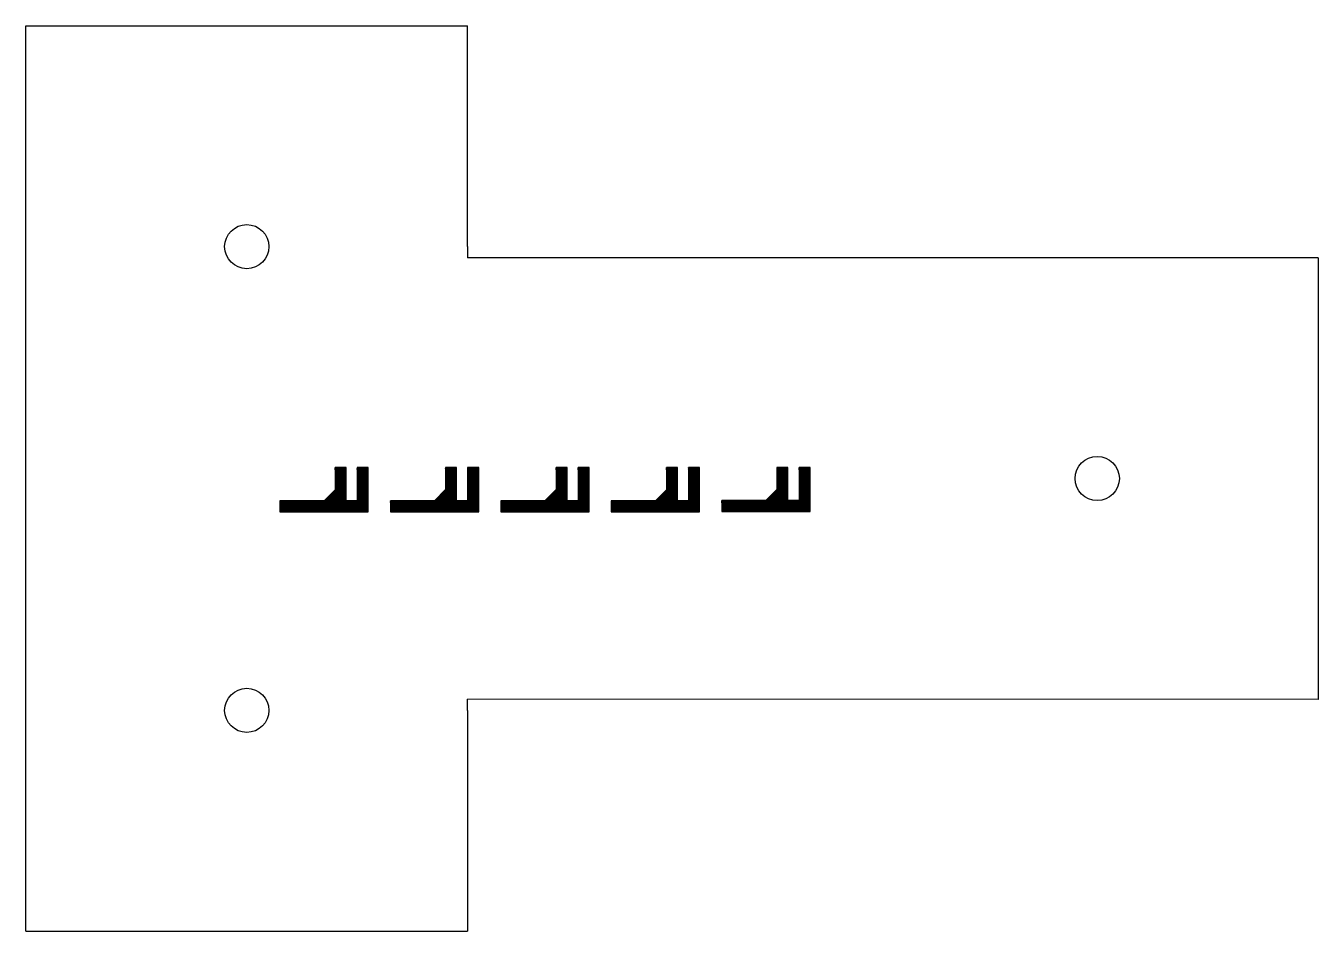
# Model space of a CAD drawing. Extents: x 0 to 29250, y 0 to 20500.
import ezdxf

# ---------------------------------------------------------------- set-up
doc = ezdxf.new("R2010")
doc.units = 13
doc.header["$MEASUREMENT"] = 0
for name, color, linetype in [('Outline', 9, 'Continuous'), ('Sub', 5, 'Continuous'), ('Vector Cut 1', 10, 'Continuous')]:
    doc.layers.add(name, color=color, linetype=linetype)

msp = doc.modelspace()

# ---------------------------------------------------------------- hatches: boundary and pattern name
h = msp.add_hatch()
h.set_pattern_fill('ANSI31', color=256, scale=10)
h.set_pattern_definition([(45, (12099.3242, 9721.2109), (-0.88388348, 0.88388348), [])])
h.paths.add_polyline_path([(12750, 10497), (12500, 10497), (12500, 9747), (12250, 9747), (12250, 10497), (12000, 10497), (12000, 9997), (11750, 9747), (10750, 9747), (10750, 9497), (12750, 9497)])
h.paths.add_polyline_path([(10250, 10497), (10000, 10497), (10000, 9747), (9750, 9747), (9750, 10497), (9500, 10497), (9500, 9997), (9250, 9747), (8250, 9747), (8250, 9497), (10250, 9497)])
h.paths.add_polyline_path([(7750, 10497), (7500, 10497), (7500, 9747), (7250, 9747), (7250, 10497), (7000, 10497), (7000, 9997), (6750, 9747), (5750, 9747), (5750, 9497), (7750, 9497)])
h.paths.add_polyline_path([(15250, 10497), (15000, 10497), (15000, 9747), (14750, 9747), (14750, 10497), (14500, 10497), (14500, 9997), (14250, 9747), (13250, 9747), (13250, 9497), (15250, 9497)])
h.paths.add_polyline_path([(17750, 10499), (17500, 10499), (17500, 9749), (17250, 9749), (17250, 10499), (17000, 10499), (17000, 9999), (16750, 9749), (15750, 9749), (15750, 9499), (17750, 9499)])

# ---------------------------------------------------------------- linework, layer by layer
at = {"layer": 'Outline'}
for p, q in [((0, 0), (0, 20500)), ((0, 20500), (10000, 20500)), ((10000, 15500), (10000, 20500)), ((10000, 15500), (10000, 15250)), ((29250, 15249), (10000, 15249)), ((29250, 15249), (29249, 5249)), ((10000, 5000), (10000, 5250)), ((29250, 5249), (10000, 5250)), ((10000, 5000), (10000, 0)), ((0, 0), (10000, 0))]:
    msp.add_line(p, q, dxfattribs=at)
at = {"layer": 'Sub'}
for p, q in [((7250, 10497), (7000, 10497)), ((7000, 10497), (7000, 9997)), ((7250, 9747), (7250, 10497)), ((7750, 10497), (7500, 10497)), ((7500, 10497), (7500, 9747)), ((7750, 9497), (7750, 10497)), ((9750, 10497), (9500, 10497)), ((9500, 10497), (9500, 9997)), ((9750, 9747), (9750, 10497)), ((10250, 10497), (10000, 10497)), ((10000, 10497), (10000, 9747)), ((10250, 9497), (10250, 10497)), ((12250, 10497), (12000, 10497)), ((12000, 10497), (12000, 9997)), ((12250, 9747), (12250, 10497)), ((12750, 10497), (12500, 10497)), ((12500, 10497), (12500, 9747)), ((12750, 9497), (12750, 10497)), ((14750, 10497), (14500, 10497)), ((14500, 10497), (14500, 9997)), ((14750, 9747), (14750, 10497)), ((15250, 10497), (15000, 10497)), ((15000, 10497), (15000, 9747)), ((15250, 9497), (15250, 10497)), ((17250, 10499), (17000, 10499)), ((17000, 10499), (17000, 9999)), ((17250, 9749), (17250, 10499)), ((17750, 10499), (17500, 10499)), ((17500, 10499), (17500, 9749)), ((17750, 9499), (17750, 10499)), ((6750, 9747), (7000, 9997)), ((9250, 9747), (9500, 9997)), ((11750, 9747), (12000, 9997)), ((14250, 9747), (14500, 9997)), ((16750, 9749), (17000, 9999)), ((6750, 9747), (5750, 9747)), ((5750, 9747), (5750, 9497)), ((7500, 9747), (7250, 9747)), ((9250, 9747), (8250, 9747)), ((8250, 9747), (8250, 9497)), ((10000, 9747), (9750, 9747)), ((11750, 9747), (10750, 9747)), ((10750, 9747), (10750, 9497)), ((12500, 9747), (12250, 9747)), ((14250, 9747), (13250, 9747)), ((13250, 9747), (13250, 9497)), ((15000, 9747), (14750, 9747)), ((16750, 9749), (15750, 9749)), ((15750, 9749), (15750, 9499)), ((17500, 9749), (17250, 9749)), ((5750, 9497), (7750, 9497)), ((8250, 9497), (10250, 9497)), ((10750, 9497), (12750, 9497)), ((13250, 9497), (15250, 9497)), ((15750, 9499), (17750, 9499))]:
    msp.add_line(p, q, dxfattribs=at)
at = {"layer": 'Vector Cut 1'}
for centre in [(5000, 15500), (24250, 10249), (5000, 5000)]:
    msp.add_circle(centre, 500, dxfattribs=at)

doc.saveas('drawing.dxf')
